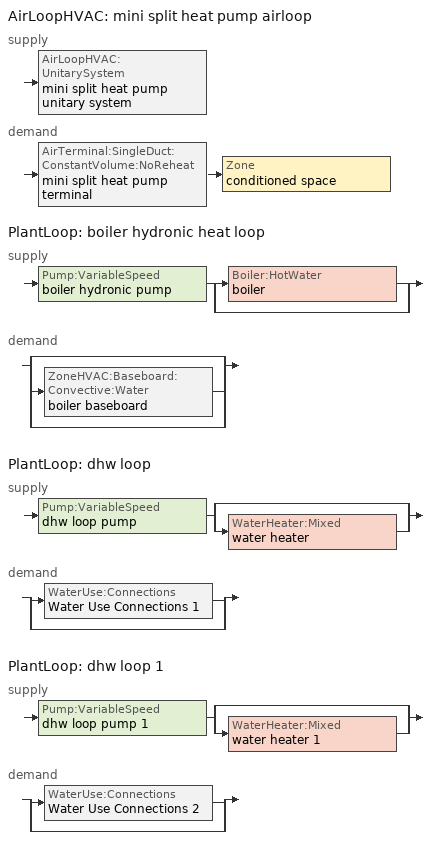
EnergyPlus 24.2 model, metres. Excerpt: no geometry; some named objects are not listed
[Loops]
AirLoopHVAC 'mini split heat pump airloop'
 supply: AirLoopHVAC:UnitarySystem 'mini split heat pump unitary system'
 demand: AirTerminal:SingleDuct:ConstantVolume:NoReheat 'mini split heat pump terminal' > Zone 'conditioned space'
PlantLoop 'boiler hydronic heat loop'
 supply: Pump:VariableSpeed 'boiler hydronic pump' > split
  | Boiler:HotWater 'boiler'
  | bypass
 demand: split
  | bypass
  | ZoneHVAC:Baseboard:Convective:Water 'boiler baseboard'
  | bypass
PlantLoop 'dhw loop'
 supply: Pump:VariableSpeed 'dhw loop pump' > split
  | bypass
  | WaterHeater:Mixed 'water heater'
 demand: split
  | WaterUse:Connections 'Water Use Connections 1'
  | bypass
PlantLoop 'dhw loop 1'
 supply: Pump:VariableSpeed 'dhw loop pump 1' > split
  | bypass
  | WaterHeater:Mixed 'water heater 1'
 demand: split
  | WaterUse:Connections 'Water Use Connections 2'
  | bypass
[ZoneControl:Thermostat]
conditioned space Thermostat: Zone or ZoneList=conditioned space; Control Type Schedule=conditioned space Thermostat Schedule; Control 1=conditioned space temperature setpoint; Temperature Difference Between Cutout And Setpoint {deltaC}=0
[ThermostatSetpoint:DualSetpoint]
conditioned space temperature setpoint: Heating Setpoint Temperature Schedule=heating setpoint; Cooling Setpoint Temperature Schedule=cooling setpoint
[AirLoopHVAC:UnitarySystem] Control Type=Load; Controlling Zone or Thermostat Location=conditioned space; Dehumidification Control Type=None; Availability Schedule=Always On Discrete; Fan Placement=BlowThrough; DX Heating Coil Sizing Ratio=1; Use DOAS DX Cooling Coil=No; Minimum Supply Air Temperature {C}=2; Latent Load Control=SensibleOnlyLoadControl; Heating Supply Air Flow Rate Method=SupplyAirFlowRate; No Load Supply Air Flow Rate Method=SupplyAirFlowRate; No Load Supply Air Flow Rate {m3/s}=0; No Load Supply Air Flow Rate Control Set To Low Speed=Yes; Maximum Supply Air Temperature {C}=48.8889; Maximum Outdoor Dry-Bulb Temperature for Supplemental Heater Operation {C}=21; Ancillary On-Cycle Electric Power {W}=0; Ancillary Off-Cycle Electric Power {W}=0
Name | Supply Fan | Supply Air Fan Operating Mode Schedule | Heating Coil | Cooling Supply Air Flow Rate Method | Heating Supply Air Flow Rate {m3/s} | Cooling Coil | Cooling Supply Air Flow Rate {m3/s} | Design Specification Multispeed Object
unit heater unitary system | unit heater supply fan | unit heater auto fan schedule | unit heater htg coil | None | 0.00141584
unit heater unitary system 1 | unit heater supply fan 1 | unit heater auto fan schedule 1 | unit heater htg coil 1 | None | 0.00141584
mini split heat pump unitary system | mini split heat pump supply fan | mini split heat pump auto fan schedule | mini split heat pump htg coil | SupplyAirFlowRate | 0.660254 | mini split heat pump clg coil | 0.660254 | Unitary System Performance Multispeed 1
[Fan:SystemModel] Availability Schedule=Always On Discrete; Speed Control Method=Discrete; Electric Power Minimum Flow Rate Fraction=0.2; Design Pressure Rise {Pa}=500; Motor Efficiency=1; Motor In Air Stream Fraction=1; Design Electric Power Consumption {W}=Autosize; Design Power Sizing Method=PowerPerFlow; Electric Power Per Unit Flow Rate Per Unit Pressure {W/((m3/s)-Pa)}=1.66667; Fan Total Efficiency=0.7; Motor Loss Radiative Fraction=0
Name | Design Maximum Air Flow Rate {m3/s} | Electric Power Per Unit Flow Rate {W/(m3/s)} | Number of Speeds | Speed Flow Fraction 1 | Speed Electric Power Fraction 1 | Speed Flow Fraction 2 | Speed Electric Power Fraction 2 | Speed Flow Fraction 3 | Speed Electric Power Fraction 3 | Speed Flow Fraction 4 | Speed Electric Power Fraction 4
unit heater supply fan; unit heater supply fan 1 | 0.00141584 | 1e-06 | 1 | 1 | 1
mini split heat pump supply fan | 0.813121 | 148.322 | 4 | 0.20706 | 0.00888 | 0.252 | 0.016 | 0.812 | 0.53539 | 1 | 1
[Coil:Heating:Fuel] Availability Schedule=Always On Discrete; Fuel Type=Propane; Burner Efficiency=0.84; Nominal Capacity {W}=0.293071; On Cycle Parasitic Electric Load {W}=0; Off Cycle Parasitic Fuel Load {W}=0
unit heater htg coil; unit heater htg coil 1
[ZoneHVAC:Baseboard:Convective:Water]
boiler baseboard: Availability Schedule=Always On Discrete; Heating Design Capacity Method=HeatingDesignCapacity; Heating Design Capacity {W}=46848.3; Heating Design Capacity Per Floor Area {W/m2}=0; Fraction of Autosized Heating Design Capacity=0.8; U-Factor Times Area Value {W/K}=3373.08; Maximum Water Flow Rate {m3/s}=0.00201813; Convergence Tolerance=0.001
[AirTerminal:SingleDuct:ConstantVolume:NoReheat]
mini split heat pump terminal: Availability Schedule=Always On Discrete; Maximum Air Flow Rate {m3/s}=0.660254
[Zone equipment]
conditioned space: unit heater unitary system, unit heater unitary system 1, boiler baseboard, mini split heat pump terminal
[AirLoopHVAC]
mini split heat pump airloop: Design Supply Air Flow Rate {m3/s}=0.660254; Design Return Air Flow Fraction of Supply Air Flow=1
[Sizing:System]
mini split heat pump airloop: Type of Load to Size On=Sensible; Design Outdoor Air Flow Rate {m3/s}=Autosize; Central Heating Maximum System Air Flow Ratio=0.3; Preheat Design Temperature {C}=7; Preheat Design Humidity Ratio {kgWater/kgDryAir}=0.008; Precool Design Temperature {C}=12.8; Precool Design Humidity Ratio {kgWater/kgDryAir}=0.008; Central Cooling Design Supply Air Temperature {C}=12.8; Central Heating Design Supply Air Temperature {C}=16.7; Type of Zone Sum to Use=NonCoincident; 100% Outdoor Air in Cooling=Yes; 100% Outdoor Air in Heating=Yes; Central Cooling Design Supply Air Humidity Ratio {kgWater/kgDryAir}=0.0085; Central Heating Design Supply Air Humidity Ratio {kgWater/kgDryAir}=0.008; Cooling Supply Air Flow Rate Method=DesignDay; Cooling Supply Air Flow Rate {m3/s}=0; Cooling Supply Air Flow Rate Per Floor Area {m3/s-m2}=0.00996765; Cooling Fraction of Autosized Cooling Supply Air Flow Rate=1; Cooling Supply Air Flow Rate Per Unit Cooling Capacity {m3/s-W}=3.94755e-05; Heating Supply Air Flow Rate Method=DesignDay; Heating Supply Air Flow Rate {m3/s}=0; Heating Supply Air Flow Rate Per Floor Area {m3/s-m2}=0.00996765; Heating Fraction of Autosized Heating Supply Air Flow Rate=1; Heating Fraction of Autosized Cooling Supply Air Flow Rate=1; Heating Supply Air Flow Rate Per Unit Heating Capacity {m3/s-W}=3.15882e-05; System Outdoor Air Method=ZoneSum; Zone Maximum Outdoor Air Fraction=1; Cooling Design Capacity Method=CoolingDesignCapacity; Cooling Design Capacity {W}=Autosize; Cooling Design Capacity Per Floor Area {W/m2}=234.7; Fraction of Autosized Cooling Design Capacity=1; Heating Design Capacity Method=HeatingDesignCapacity; Heating Design Capacity {W}=Autosize; Heating Design Capacity Per Floor Area {W/m2}=157; Fraction of Autosized Heating Design Capacity=1; Central Cooling Capacity Control Method=OnOff; Occupant Diversity=Autosize
[AvailabilityManager:Scheduled]
mini split heat pump airloop Availability Manager: Schedule=Always On Discrete
[Coil:Heating:DX:MultiSpeed]
mini split heat pump htg coil: Availability Schedule=Always On Discrete; Minimum Outdoor Dry-Bulb Temperature for Compressor Operation {C}=-3.88889; Crankcase Heater Capacity {W}=50; Maximum Outdoor Dry-Bulb Temperature for Crankcase Heater Operation {C}=10; Defrost Energy Input Ratio Function of Temperature Curve=Defrosteir; Maximum Outdoor Dry-Bulb Temperature for Defrost Operation {C}=4.44444; Defrost Strategy=ReverseCycle; Defrost Control=Timed; Defrost Time Period Fraction=0.058333; Resistive Defrost Heater Capacity {W}=AutoSize; Apply Part Load Fraction to Speeds Greater than 1=No; Fuel Type=Electricity; Region number for Calculating HSPF=4; Number of Speeds=2; Speed Gross Rated Heating Capacity 1 {W}=3815.32; Speed Gross Rated Heating COP 1 {W/W}=4.66171; Speed Rated Air Flow Rate 1 {m3/s}=0.204904; Speed Rated Supply Air Fan Power Per Volume Flow Rate 2017 1 {W/(m3/s)}=773.3; Speed Rated Supply Air Fan Power Per Volume Flow Rate 2023 1 {W/(m3/s)}=934.4; Speed Heating Capacity Function of Temperature Curve Name 1=Heat-CAP-fT1; Speed Heating Capacity Function of Flow Fraction Curve Name 1=Heat-CAP-fFF1; Speed Energy Input Ratio Function of Temperature Curve Name 1=Heat-EIR-fT1; Speed Energy Input Ratio Function of Flow Fraction Curve Name 1=Heat-EIR-fFF1; Speed Part Load Fraction Correlation Curve Name 1=Heat-PLF-fPLR1; Speed Rated Waste Heat Fraction of Power Input 1=0.2; Speed Waste Heat Function of Temperature Curve Name 1=ConstantBiquadratic 1; Speed Gross Rated Heating Capacity 2 {W}=15027.2; Speed Gross Rated Heating COP 2 {W/W}=3.31729; Speed Rated Air Flow Rate 2 {m3/s}=0.813109; Speed Rated Supply Air Fan Power Per Volume Flow Rate 2017 2 {W/(m3/s)}=773.3; Speed Rated Supply Air Fan Power Per Volume Flow Rate 2023 2 {W/(m3/s)}=934.4; Speed Heating Capacity Function of Temperature Curve Name 2=Heat-CAP-fT2; Speed Heating Capacity Function of Flow Fraction Curve Name 2=Heat-CAP-fFF2; Speed Energy Input Ratio Function of Temperature Curve Name 2=Heat-EIR-fT2; Speed Energy Input Ratio Function of Flow Fraction Curve Name 2=Heat-EIR-fFF2; Speed Part Load Fraction Correlation Curve Name 2=Heat-PLF-fPLR2; Speed Rated Waste Heat Fraction of Power Input 2=0.2; Speed Waste Heat Function of Temperature Curve Name 2=ConstantBiquadratic 1
[Coil:Cooling:DX:MultiSpeed]
mini split heat pump clg coil: Availability Schedule=Always On Discrete; Condenser Type=AirCooled; Minimum Outdoor Dry-Bulb Temperature for Compressor Operation {C}=-25; Apply Part Load Fraction to Speeds Greater than 1=No; Apply Latent Degradation to Speeds Greater than 1=No; Crankcase Heater Capacity {W}=50; Maximum Outdoor Dry-Bulb Temperature for Crankcase Heater Operation {C}=10; Basin Heater Capacity {W/K}=0; Basin Heater Setpoint Temperature {C}=2; Fuel Type=Electricity; Number of Speeds=2; Speed Gross Rated Total Cooling Capacity 1 {W}=3137.58; Speed Gross Rated Sensible Heat Ratio 1=0.806404; Speed Gross Rated Cooling COP 1 {W/W}=4.53295; Speed Rated Air Flow Rate 1 {m3/s}=0.168363; Speed Rated Evaporator Fan Power Per Volume Flow Rate 2017 1 {W/(m3/s)}=773.3; Speed Rated Evaporator Fan Power Per Volume Flow Rate 2023 1 {W/(m3/s)}=934.4; Speed Total Cooling Capacity Function of Temperature Curve Name 1=Cool-CAP-fT1; Speed Total Cooling Capacity Function of Flow Fraction Curve Name 1=Cool-CAP-fFF1; Speed Energy Input Ratio Function of Temperature Curve Name 1=Cool-EIR-fT1; Speed Energy Input Ratio Function of Flow Fraction Curve Name 1=Cool-EIR-fFF1; Speed Part Load Fraction Correlation Curve Name 1=Cool-PLF-fPLR1; Speed Nominal Time for Condensate Removal to Begin 1 {s}=1000; Speed Ratio of Initial Moisture Evaporation Rate and Steady State Latent Capacity 1=1.5; Speed Maximum Cycling Rate 1 {cycles/hr}=3; Speed Latent Capacity Time Constant 1 {s}=45; Speed Rated Waste Heat Fraction of Power Input 1=0.2; Speed Waste Heat Function of Temperature Curve Name 1=ConstantBiquadratic; Speed Evaporative Condenser Effectiveness 1=0.9; Speed Evaporative Condenser Air Flow Rate 1 {m3/s}=AutoSize; Speed Rated Evaporative Condenser Pump Power Consumption 1 {W}=AutoSize; Speed Gross Rated Total Cooling Capacity 2 {W}=12364.6; Speed Gross Rated Sensible Heat Ratio 2=0.759942; Speed Gross Rated Cooling COP 2 {W/W}=3.26937; Speed Rated Air Flow Rate 2 {m3/s}=0.660243; Speed Rated Evaporator Fan Power Per Volume Flow Rate 2017 2 {W/(m3/s)}=773.3; Speed Rated Evaporator Fan Power Per Volume Flow Rate 2023 2 {W/(m3/s)}=934.4; Speed Total Cooling Capacity Function of Temperature Curve Name 2=Cool-CAP-fT2; Speed Total Cooling Capacity Function of Flow Fraction Curve Name 2=Cool-CAP-fFF2; Speed Energy Input Ratio Function of Temperature Curve Name 2=Cool-EIR-fT2; Speed Energy Input Ratio Function of Flow Fraction Curve Name 2=Cool-EIR-fFF2; Speed Part Load Fraction Correlation Curve Name 2=Cool-PLF-fPLR2; Speed Nominal Time for Condensate Removal to Begin 2 {s}=1000; Speed Ratio of Initial Moisture Evaporation Rate and Steady State Latent Capacity 2=1.5; Speed Maximum Cycling Rate 2 {cycles/hr}=3; Speed Latent Capacity Time Constant 2 {s}=45; Speed Rated Waste Heat Fraction of Power Input 2=0.2; Speed Waste Heat Function of Temperature Curve Name 2=ConstantBiquadratic; Speed Evaporative Condenser Effectiveness 2=0.9; Speed Evaporative Condenser Air Flow Rate 2 {m3/s}=AutoSize; Speed Rated Evaporative Condenser Pump Power Consumption 2 {W}=AutoSize
[UnitarySystemPerformance:Multispeed]
Unitary System Performance Multispeed 1: Number of Speeds for Heating=2; Number of Speeds for Cooling=2; Single Mode Operation=No; No Load Supply Air Flow Rate Ratio=1; Heating Speed Supply Air Flow Ratio 1=0.310345; Cooling Speed Supply Air Flow Ratio 1=0.255; Heating Speed Supply Air Flow Ratio 2=1.23153; Cooling Speed Supply Air Flow Ratio 2=1
[PlantLoop] Fluid Type=Water; Maximum Loop Temperature {C}=100; Minimum Loop Temperature {C}=0; Minimum Loop Flow Rate {m3/s}=0; Load Distribution Scheme=Optimal; Plant Loop Demand Calculation Scheme=SingleSetpoint; Common Pipe Simulation=None
Name | Plant Equipment Operation Scheme | Maximum Loop Flow Rate {m3/s} | Plant Loop Volume {m3}
boiler hydronic heat loop | boiler hydronic heat loop Operation Schemes | Autosize | Autocalculate
dhw loop | dhw loop Operation Schemes | 0.01 | 0.003
dhw loop 1 | dhw loop 1 Operation Schemes | 0.01 | 0.003
[Sizing:Plant] Loop Type=Heating; Sizing Option=NonCoincident; Zone Timesteps in Averaging Window=1; Coincident Sizing Factor Mode=None
Name | Design Loop Exit Temperature {C} | Loop Design Temperature Difference {deltaC}
boiler hydronic heat loop | 82.2222 | 11.1111
dhw loop | 55 | 5.55556
dhw loop 1 | 56 | 5.55556
[Pump:VariableSpeed] Motor Efficiency=0.85; Fraction of Motor Inefficiencies to Fluid Stream=0; Coefficient 1 of the Part Load Performance Curve=0; Coefficient 2 of the Part Load Performance Curve=1; Coefficient 3 of the Part Load Performance Curve=0; Coefficient 4 of the Part Load Performance Curve=0; Design Minimum Flow Rate {m3/s}=0; Pump Control Type=Intermittent; Skin Loss Radiative Fraction=0.5; Design Power Sizing Method=PowerPerFlowPerPressure; Design Electric Power per Unit Flow Rate {W/(m3/s)}=348701.1; Design Shaft Power per Unit Flow Rate per Unit Head {W/((m3/s)-Pa)}=1.28205; Design Minimum Flow Rate Fraction=0
Name | Design Maximum Flow Rate {m3/s} | Design Pump Head {Pa} | Design Power Consumption {W}
boiler hydronic pump | 3.75e-05 | 20000 | 1
dhw loop pump; dhw loop pump 1 | 0.01 | 1 | 0
[Boiler:HotWater]
boiler: Fuel Type=FuelOilNo2; Nominal Capacity {W}=46848.3; Nominal Thermal Efficiency=0.83; Efficiency Curve Temperature Evaluation Variable=LeavingBoiler; Normalized Boiler Efficiency Curve=NonCondensingBoilerEff; Design Water Flow Rate {m3/s}=Autosize; Minimum Part Load Ratio=0; Maximum Part Load Ratio=1; Optimum Part Load Ratio=1; Water Outlet Upper Temperature Limit {C}=99.9; Boiler Flow Mode=LeavingSetpointModulated; On Cycle Parasitic Electric Load {W}=0; Sizing Factor=1; Off Cycle Parasitic Fuel Load {W}=0
[SetpointManager:Scheduled] Control Variable=Temperature
Name | Schedule
boiler hydronic heat loop setpoint manager | boiler hydronic heat supply setpoint
Setpoint Manager Scheduled 1 | dhw temp
Setpoint Manager Scheduled 2 | dhw temp 1
[PlantEquipmentOperationSchemes] Control Scheme Object Type 1=PlantEquipmentOperation:HeatingLoad; Control Scheme Schedule Name 1=Always On Discrete
Name | Control Scheme Name 1
boiler hydronic heat loop Operation Schemes | boiler hydronic heat loop Heating Operation Scheme
dhw loop Operation Schemes | dhw loop Heating Operation Scheme
dhw loop 1 Operation Schemes | dhw loop 1 Heating Operation Scheme
[PlantEquipmentOperation:HeatingLoad] Load Range Lower Limit 1 {W}=0; Load Range Upper Limit 1 {W}=1000000000
Name | Range Equipment List Name 1
boiler hydronic heat loop Heating Operation Scheme | boiler hydronic heat loop Heating Equipment List
dhw loop Heating Operation Scheme | dhw loop Heating Equipment List
dhw loop 1 Heating Operation Scheme | dhw loop 1 Heating Equipment List
[PlantEquipmentList]
boiler hydronic heat loop Heating Equipment List: Boiler:HotWater, boiler
dhw loop Heating Equipment List: WaterHeater:Mixed, water heater
dhw loop 1 Heating Equipment List: WaterHeater:Mixed, water heater 1
[WaterHeater:Mixed] Maximum Temperature Limit {C}=99; Heater Minimum Capacity {W}=0; Heater Ignition Minimum Flow Rate {m3/s}=0; Heater Ignition Delay {s}=0; Off Cycle Parasitic Fuel Consumption Rate {W}=0; Off Cycle Parasitic Fuel Type=Electricity; Off Cycle Parasitic Heat Fraction to Tank=0; On Cycle Parasitic Fuel Consumption Rate {W}=0; On Cycle Parasitic Fuel Type=Electricity; On Cycle Parasitic Heat Fraction to Tank=0; Ambient Temperature Indicator=Zone; Ambient Temperature Zone=conditioned space; Off Cycle Loss Fraction to Zone=1; On Cycle Loss Fraction to Zone=1; Use Side Effectiveness=1; Source Side Effectiveness=1; Use Side Design Flow Rate {m3/s}=Autosize; Source Side Design Flow Rate {m3/s}=Autosize; Indirect Water Heating Recovery Time {hr}=1.5; Source Side Flow Control Mode=IndirectHeatPrimarySetpoint
Name | Tank Volume {m3} | Setpoint Temperature Schedule | Deadband Temperature Difference {deltaC} | Heater Control Type | Heater Maximum Capacity {W} | Heater Fuel Type | Heater Thermal Efficiency | Off Cycle Loss Coefficient to Ambient Temperature {W/K} | On Cycle Loss Coefficient to Ambient Temperature {W/K}
water heater | 0.00378541 | water heater setpoint | 0 | Modulate | 2.93071e+10 | FuelOilNo2 | 0.368 | 0 | 0
water heater 1 | 0.245635 | water heater setpoint 1 | 2 | Cycle | 11999.8 | Electricity | 1 | 1.8627 | 1.8627
[WaterHeater:Sizing] Design Mode=PeakDraw; Time Storage Can Meet Peak Draw {hr}=0.538503; Time for Tank Recovery {hr}=0; Nominal Tank Volume for Autosizing Plant Connections {m3}=1
water heater; water heater 1
[WaterUse:Connections] Drain Water Heat Exchanger Type=None; Drain Water Heat Exchanger Destination=Plant
Name | Water Use Equipment Name 1 | Water Use Equipment Name 2 | Water Use Equipment Name 3 | Water Use Equipment Name 4
Water Use Connections 1 | dhw fixtures | dhw distribution waste | clothes washer | dishwasher
Water Use Connections 2 | dhw fixtures 1 | dhw distribution waste 1 | clothes washer 1 | dishwasher 1
[WaterUse:Equipment]
Name | Peak Flow Rate {m3/s} | Flow Rate Fraction Schedule | Target Temperature Schedule
dhw fixtures | 3.33808e-06 | dhw fixtures schedule | mixed water temperature schedule
dhw distribution waste | 1.01196e-06 | dhw fixtures schedule | mixed water temperature schedule
clothes washer | 7.27439e-07 | clothes washer schedule
dishwasher | 2.18154e-07 | dishwasher schedule
dhw fixtures 1 | 1.11269e-06 | dhw fixtures schedule | mixed water temperature schedule
dhw distribution waste 1 | 3.37321e-07 | dhw fixtures schedule | mixed water temperature schedule
clothes washer 1 | 2.4248e-07 | clothes washer schedule
dishwasher 1 | 7.27179e-08 | dishwasher schedule
[EnergyManagementSystem:GlobalVariable]
infil_program_Qfan
infil_program_Qinf
mini_split_heat_pump_airloop_Fan_RTF
natural_vent_program_Qnv
natural_vent_program_Qwhf
[EnergyManagementSystem:InternalVariable]
Name | Internal Data Index Key | Internal Data Type
boiler_hydronic_pump_rated_mfr | boiler hydronic pump | Pump Maximum Mass Flow Rate
mini_split_heat_pump_airloop_max_sup_fan_mfr | mini split heat pump supply fan | Fan Maximum Mass Flow Rate
[EnergyManagementSystem:Sensor]
Name | Output:Variable or Output:Meter Index Key | Output:Variable or Output:Meter
airflow_gain | infil flow | Infiltration Sensible Heat Gain Energy
airflow_gain_1 | natural vent flow | Infiltration Sensible Heat Gain Energy
airflow_gain_2 | whole house fan flow | Infiltration Sensible Heat Gain Energy
airflow_loss | infil flow | Infiltration Sensible Heat Loss Energy
airflow_loss_1 | natural vent flow | Infiltration Sensible Heat Loss Energy
airflow_loss_2 | whole house fan flow | Infiltration Sensible Heat Loss Energy
boiler_baseboard_s | boiler baseboard | Baseboard Total Heating Energy
boiler_hydronic_pump_mfr_s | boiler hydronic pump | Pump Mass Flow Rate
boiler_hydronic_pump_s | boiler hydronic pump | Pump Electricity Energy
boiler_plr_s | boiler | Boiler Part Load Ratio
clg_load_cond |  | Cooling:EnergyTransfer:Zone:CONDITIONED SPACE
clg_sp_s; clg_sp_s_1 | cooling setpoint | Schedule Value
clothes_dryer_exhaust_0_sch_s | clothes dryer exhaust 0 schedule | Schedule Value
conditioned_space_clg_unmet_s | conditioned space | Zone Cooling Setpoint Not Met Time
conditioned_space_htg_unmet_s | conditioned space | Zone Heating Setpoint Not Met Time
cool_season | cooling season schedule | Schedule Value
dhw_loss | water heater | Water Heater Heat Loss Energy
dhw_loss_1 | water heater 1 | Water Heater Heat Loss Energy
dhw_rtf | water heater | Water Heater Runtime Fraction
dhw_rtf_1 | water heater 1 | Water Heater Runtime Fraction
fridge_tin_s; tin_s; tin_s_1 | conditioned space | Zone Mean Air Temperature
htg_load_cond |  | Heating:EnergyTransfer:Zone:CONDITIONED SPACE
htg_sp_s; htg_sp_s_1 | heating setpoint | Schedule Value
ig_ee_conv | clothes dryer | Electric Equipment Convective Heating Energy
ig_ee_conv_1 | clothes washer | Electric Equipment Convective Heating Energy
ig_ee_conv_2 | cooking range | Electric Equipment Convective Heating Energy
ig_ee_conv_3 | dishwasher | Electric Equipment Convective Heating Energy
ig_ee_conv_4 | fridge | Electric Equipment Convective Heating Energy
ig_ee_conv_5 | misc plug loads | Electric Equipment Convective Heating Energy
ig_ee_conv_6 | whole house fan | Electric Equipment Convective Heating Energy
ig_ee_rad | clothes dryer | Electric Equipment Radiant Heating Energy
ig_ee_rad_1 | clothes washer | Electric Equipment Radiant Heating Energy
ig_ee_rad_2 | cooking range | Electric Equipment Radiant Heating Energy
ig_ee_rad_3 | dishwasher | Electric Equipment Radiant Heating Energy
ig_ee_rad_4 | fridge | Electric Equipment Radiant Heating Energy
ig_ee_rad_5 | misc plug loads | Electric Equipment Radiant Heating Energy
ig_ee_rad_6 | whole house fan | Electric Equipment Radiant Heating Energy
ig_lgt_conv | interior lighting | Lights Convective Heating Energy
ig_lgt_rad | interior lighting | Lights Radiant Heating Energy
ig_lgt_vis | interior lighting | Lights Visible Radiation Heating Energy
ig_oe_conv | clothes dryer 1 | Other Equipment Convective Heating Energy
ig_oe_conv_1 | cooking range 1 | Other Equipment Convective Heating Energy
ig_oe_conv_2 | general water use latent | Other Equipment Convective Heating Energy
ig_oe_conv_3 | general water use sensible | Other Equipment Convective Heating Energy
ig_oe_conv_4 | water heater energy adjustment1 | Other Equipment Convective Heating Energy
ig_oe_conv_5 | water heater energy adjustment2 | Other Equipment Convective Heating Energy
ig_oe_rad | clothes dryer 1 | Other Equipment Radiant Heating Energy
ig_oe_rad_1 | cooking range 1 | Other Equipment Radiant Heating Energy
ig_oe_rad_2 | general water use latent | Other Equipment Radiant Heating Energy
ig_oe_rad_3 | general water use sensible | Other Equipment Radiant Heating Energy
ig_oe_rad_4 | water heater energy adjustment1 | Other Equipment Radiant Heating Energy
ig_oe_rad_5 | water heater energy adjustment2 | Other Equipment Radiant Heating Energy
ig_ppl_conv | occupants | People Convective Heating Energy
ig_ppl_rad | occupants | People Radiant Heating Energy
im_conv | furniture mass conditioned space 1 | Surface Inside Face Convection Heat Gain Energy
im_conv_1 | partition wall mass | Surface Inside Face Convection Heat Gain Energy
im_ig | furniture mass conditioned space 1 | Surface Inside Face Internal Gains Radiation Heat Gain Energy
im_ig_1 | partition wall mass | Surface Inside Face Internal Gains Radiation Heat Gain Energy
im_lgt | furniture mass conditioned space 1 | Surface Inside Face Lights Radiation Heat Gain Energy
im_lgt_1 | partition wall mass | Surface Inside Face Lights Radiation Heat Gain Energy
im_sol | furniture mass conditioned space 1 | Surface Inside Face Solar Radiation Heat Gain Energy
im_sol_1 | partition wall mass | Surface Inside Face Solar Radiation Heat Gain Energy
im_surf | furniture mass conditioned space 1 | Surface Inside Face Net Surface Thermal Radiation Heat Gain Energy
im_surf_1 | partition wall mass | Surface Inside Face Net Surface Thermal Radiation Heat Gain Energy
mech_vent_bath_fan_0_sch_s | mech vent bath fan 0 schedule | Schedule Value
mech_vent_bath_fan_1_sch_s | mech vent bath fan 1 schedule | Schedule Value
mech_vent_range_fan_0_sch_s | mech vent range fan 0 schedule | Schedule Value
mini_split_heat_pump_airloop_Fan_RTF_s | mini split heat pump supply fan | Fan Runtime Fraction Speed 1
mini_split_heat_pump_airloop_Fan_RTF_s_1 | mini split heat pump supply fan | Fan Runtime Fraction Speed 2
mini_split_heat_pump_airloop_Fan_RTF_s_2 | mini split heat pump supply fan | Fan Runtime Fraction Speed 3
mini_split_heat_pump_airloop_Fan_RTF_s_3 | mini split heat pump supply fan | Fan Runtime Fraction Speed 4
mini_split_heat_pump_clg_coil_s | mini split heat pump clg coil | Cooling Coil Total Cooling Energy
mini_split_heat_pump_htg_coil_s | mini split heat pump htg coil | Heating Coil Heating Energy
mini_split_heat_pump_supply_fan_s | mini split heat pump supply fan | Fan Electricity Energy
mv_conv | mech vent bath fan 0 | Electric Equipment Convective Heating Energy
mv_conv_1 | mech vent bath fan 1 | Electric Equipment Convective Heating Energy
mv_conv_2 | mech vent house fan | Electric Equipment Convective Heating Energy
mv_conv_3 | mech vent house fan cfis | Electric Equipment Convective Heating Energy
mv_conv_4 | mech vent range fan 0 | Electric Equipment Convective Heating Energy
mv_conv_5 | mech vent house fan latent load | Other Equipment Convective Heating Energy
mv_conv_6 | mech vent house fan sensible load | Other Equipment Convective Heating Energy
mv_rad | mech vent bath fan 0 | Electric Equipment Radiant Heating Energy
mv_rad_1 | mech vent bath fan 1 | Electric Equipment Radiant Heating Energy
mv_rad_2 | mech vent house fan | Electric Equipment Radiant Heating Energy
mv_rad_3 | mech vent house fan cfis | Electric Equipment Radiant Heating Energy
mv_rad_4 | mech vent range fan 0 | Electric Equipment Radiant Heating Energy
mv_rad_5 | mech vent house fan latent load | Other Equipment Radiant Heating Energy
mv_rad_6 | mech vent house fan sensible load | Other Equipment Radiant Heating Energy
natural_vent_s | natural vent schedule | Schedule Value
out_pb_s |  | Site Outdoor Air Barometric Pressure
out_wt_s |  | Site Outdoor Air Humidity Ratio
site_vw_s |  | Site Wind Speed
ss_back_out | Window1 | Surface Window Shortwave from Zone Back Out Window Heat Transfer Rate
ss_back_out_1 | Window10 | Surface Window Shortwave from Zone Back Out Window Heat Transfer Rate
ss_back_out_10 | Window20 | Surface Window Shortwave from Zone Back Out Window Heat Transfer Rate
ss_back_out_11 | Window21 | Surface Window Shortwave from Zone Back Out Window Heat Transfer Rate
ss_back_out_12 | Window25 | Surface Window Shortwave from Zone Back Out Window Heat Transfer Rate
ss_back_out_13 | Window27 | Surface Window Shortwave from Zone Back Out Window Heat Transfer Rate
ss_back_out_14 | Window3 | Surface Window Shortwave from Zone Back Out Window Heat Transfer Rate
ss_back_out_15 | Window5 | Surface Window Shortwave from Zone Back Out Window Heat Transfer Rate
ss_back_out_16 | Window6 | Surface Window Shortwave from Zone Back Out Window Heat Transfer Rate
ss_back_out_17 | Window7 | Surface Window Shortwave from Zone Back Out Window Heat Transfer Rate
ss_back_out_18 | Window8 | Surface Window Shortwave from Zone Back Out Window Heat Transfer Rate
ss_back_out_19 | Window9 | Surface Window Shortwave from Zone Back Out Window Heat Transfer Rate
ss_back_out_2 | Window11 | Surface Window Shortwave from Zone Back Out Window Heat Transfer Rate
ss_back_out_3 | Window12 | Surface Window Shortwave from Zone Back Out Window Heat Transfer Rate
ss_back_out_4 | Window14 | Surface Window Shortwave from Zone Back Out Window Heat Transfer Rate
ss_back_out_5 | Window16 | Surface Window Shortwave from Zone Back Out Window Heat Transfer Rate
ss_back_out_6 | Window17 | Surface Window Shortwave from Zone Back Out Window Heat Transfer Rate
ss_back_out_7 | Window18 | Surface Window Shortwave from Zone Back Out Window Heat Transfer Rate
ss_back_out_8 | Window19 | Surface Window Shortwave from Zone Back Out Window Heat Transfer Rate
ss_back_out_9 | Window2 | Surface Window Shortwave from Zone Back Out Window Heat Transfer Rate
ss_conv | Door1 | Surface Inside Face Convection Heat Gain Energy
ss_conv_1 | Door2 | Surface Inside Face Convection Heat Gain Energy
ss_conv_10 | Window19 | Surface Inside Face Convection Heat Gain Energy
ss_conv_11 | Window2 | Surface Inside Face Convection Heat Gain Energy
ss_conv_12 | Window20 | Surface Inside Face Convection Heat Gain Energy
ss_conv_13 | Window21 | Surface Inside Face Convection Heat Gain Energy
ss_conv_14 | Window25 | Surface Inside Face Convection Heat Gain Energy
ss_conv_15 | Window27 | Surface Inside Face Convection Heat Gain Energy
ss_conv_16 | Window3 | Surface Inside Face Convection Heat Gain Energy
ss_conv_17 | Window5 | Surface Inside Face Convection Heat Gain Energy
ss_conv_18 | Window6 | Surface Inside Face Convection Heat Gain Energy
ss_conv_19 | Window7 | Surface Inside Face Convection Heat Gain Energy
ss_conv_2 | Window1 | Surface Inside Face Convection Heat Gain Energy
ss_conv_20 | Window8 | Surface Inside Face Convection Heat Gain Energy
ss_conv_21 | Window9 | Surface Inside Face Convection Heat Gain Energy
ss_conv_3 | Window10 | Surface Inside Face Convection Heat Gain Energy
ss_conv_4 | Window11 | Surface Inside Face Convection Heat Gain Energy
ss_conv_5 | Window12 | Surface Inside Face Convection Heat Gain Energy
ss_conv_6 | Window14 | Surface Inside Face Convection Heat Gain Energy
ss_conv_7 | Window16 | Surface Inside Face Convection Heat Gain Energy
ss_conv_8 | Window17 | Surface Inside Face Convection Heat Gain Energy
ss_conv_9 | Window18 | Surface Inside Face Convection Heat Gain Energy
ss_ig | Door1 | Surface Inside Face Internal Gains Radiation Heat Gain Energy
ss_ig_1 | Door2 | Surface Inside Face Internal Gains Radiation Heat Gain Energy
ss_ig_10 | Window19 | Surface Inside Face Internal Gains Radiation Heat Gain Energy
ss_ig_11 | Window2 | Surface Inside Face Internal Gains Radiation Heat Gain Energy
ss_ig_12 | Window20 | Surface Inside Face Internal Gains Radiation Heat Gain Energy
ss_ig_13 | Window21 | Surface Inside Face Internal Gains Radiation Heat Gain Energy
ss_ig_14 | Window25 | Surface Inside Face Internal Gains Radiation Heat Gain Energy
ss_ig_15 | Window27 | Surface Inside Face Internal Gains Radiation Heat Gain Energy
ss_ig_16 | Window3 | Surface Inside Face Internal Gains Radiation Heat Gain Energy
ss_ig_17 | Window5 | Surface Inside Face Internal Gains Radiation Heat Gain Energy
ss_ig_18 | Window6 | Surface Inside Face Internal Gains Radiation Heat Gain Energy
ss_ig_19 | Window7 | Surface Inside Face Internal Gains Radiation Heat Gain Energy
ss_ig_2 | Window1 | Surface Inside Face Internal Gains Radiation Heat Gain Energy
ss_ig_20 | Window8 | Surface Inside Face Internal Gains Radiation Heat Gain Energy
ss_ig_21 | Window9 | Surface Inside Face Internal Gains Radiation Heat Gain Energy
ss_ig_3 | Window10 | Surface Inside Face Internal Gains Radiation Heat Gain Energy
ss_ig_4 | Window11 | Surface Inside Face Internal Gains Radiation Heat Gain Energy
ss_ig_5 | Window12 | Surface Inside Face Internal Gains Radiation Heat Gain Energy
ss_ig_6 | Window14 | Surface Inside Face Internal Gains Radiation Heat Gain Energy
ss_ig_7 | Window16 | Surface Inside Face Internal Gains Radiation Heat Gain Energy
ss_ig_8 | Window17 | Surface Inside Face Internal Gains Radiation Heat Gain Energy
ss_ig_9 | Window18 | Surface Inside Face Internal Gains Radiation Heat Gain Energy
ss_lgt | Door1 | Surface Inside Face Lights Radiation Heat Gain Energy
ss_lgt_1 | Door2 | Surface Inside Face Lights Radiation Heat Gain Energy
ss_sol | Door1 | Surface Inside Face Solar Radiation Heat Gain Energy
ss_sol_1 | Door2 | Surface Inside Face Solar Radiation Heat Gain Energy
ss_surf | Door1 | Surface Inside Face Net Surface Thermal Radiation Heat Gain Energy
ss_surf_1 | Door2 | Surface Inside Face Net Surface Thermal Radiation Heat Gain Energy
ss_surf_10 | Window19 | Surface Inside Face Net Surface Thermal Radiation Heat Gain Energy
ss_surf_11 | Window2 | Surface Inside Face Net Surface Thermal Radiation Heat Gain Energy
ss_surf_12 | Window20 | Surface Inside Face Net Surface Thermal Radiation Heat Gain Energy
ss_surf_13 | Window21 | Surface Inside Face Net Surface Thermal Radiation Heat Gain Energy
ss_surf_14 | Window25 | Surface Inside Face Net Surface Thermal Radiation Heat Gain Energy
ss_surf_15 | Window27 | Surface Inside Face Net Surface Thermal Radiation Heat Gain Energy
ss_surf_16 | Window3 | Surface Inside Face Net Surface Thermal Radiation Heat Gain Energy
ss_surf_17 | Window5 | Surface Inside Face Net Surface Thermal Radiation Heat Gain Energy
ss_surf_18 | Window6 | Surface Inside Face Net Surface Thermal Radiation Heat Gain Energy
ss_surf_19 | Window7 | Surface Inside Face Net Surface Thermal Radiation Heat Gain Energy
ss_surf_2 | Window1 | Surface Inside Face Net Surface Thermal Radiation Heat Gain Energy
ss_surf_20 | Window8 | Surface Inside Face Net Surface Thermal Radiation Heat Gain Energy
ss_surf_21 | Window9 | Surface Inside Face Net Surface Thermal Radiation Heat Gain Energy
ss_surf_3 | Window10 | Surface Inside Face Net Surface Thermal Radiation Heat Gain Energy
ss_surf_4 | Window11 | Surface Inside Face Net Surface Thermal Radiation Heat Gain Energy
ss_surf_5 | Window12 | Surface Inside Face Net Surface Thermal Radiation Heat Gain Energy
ss_surf_6 | Window14 | Surface Inside Face Net Surface Thermal Radiation Heat Gain Energy
ss_surf_7 | Window16 | Surface Inside Face Net Surface Thermal Radiation Heat Gain Energy
ss_surf_8 | Window17 | Surface Inside Face Net Surface Thermal Radiation Heat Gain Energy
ss_surf_9 | Window18 | Surface Inside Face Net Surface Thermal Radiation Heat Gain Energy
ss_trans_in | Window1 | Surface Window Transmitted Solar Radiation Rate
ss_trans_in_1 | Window10 | Surface Window Transmitted Solar Radiation Rate
ss_trans_in_10 | Window20 | Surface Window Transmitted Solar Radiation Rate
ss_trans_in_11 | Window21 | Surface Window Transmitted Solar Radiation Rate
ss_trans_in_12 | Window25 | Surface Window Transmitted Solar Radiation Rate
ss_trans_in_13 | Window27 | Surface Window Transmitted Solar Radiation Rate
ss_trans_in_14 | Window3 | Surface Window Transmitted Solar Radiation Rate
ss_trans_in_15 | Window5 | Surface Window Transmitted Solar Radiation Rate
ss_trans_in_16 | Window6 | Surface Window Transmitted Solar Radiation Rate
ss_trans_in_17 | Window7 | Surface Window Transmitted Solar Radiation Rate
ss_trans_in_18 | Window8 | Surface Window Transmitted Solar Radiation Rate
ss_trans_in_19 | Window9 | Surface Window Transmitted Solar Radiation Rate
ss_trans_in_2 | Window11 | Surface Window Transmitted Solar Radiation Rate
ss_trans_in_3 | Window12 | Surface Window Transmitted Solar Radiation Rate
ss_trans_in_4 | Window14 | Surface Window Transmitted Solar Radiation Rate
ss_trans_in_5 | Window16 | Surface Window Transmitted Solar Radiation Rate
ss_trans_in_6 | Window17 | Surface Window Transmitted Solar Radiation Rate
ss_trans_in_7 | Window18 | Surface Window Transmitted Solar Radiation Rate
ss_trans_in_8 | Window19 | Surface Window Transmitted Solar Radiation Rate
ss_trans_in_9 | Window2 | Surface Window Transmitted Solar Radiation Rate
ss_trans_out | Window1 | Surface Inside Face Initial Transmitted Diffuse Transmitted Out Window Solar Radiation Rate
ss_trans_out_1 | Window10 | Surface Inside Face Initial Transmitted Diffuse Transmitted Out Window Solar Radiation Rate
ss_trans_out_10 | Window20 | Surface Inside Face Initial Transmitted Diffuse Transmitted Out Window Solar Radiation Rate
ss_trans_out_11 | Window21 | Surface Inside Face Initial Transmitted Diffuse Transmitted Out Window Solar Radiation Rate
ss_trans_out_12 | Window25 | Surface Inside Face Initial Transmitted Diffuse Transmitted Out Window Solar Radiation Rate
ss_trans_out_13 | Window27 | Surface Inside Face Initial Transmitted Diffuse Transmitted Out Window Solar Radiation Rate
ss_trans_out_14 | Window3 | Surface Inside Face Initial Transmitted Diffuse Transmitted Out Window Solar Radiation Rate
ss_trans_out_15 | Window5 | Surface Inside Face Initial Transmitted Diffuse Transmitted Out Window Solar Radiation Rate
ss_trans_out_16 | Window6 | Surface Inside Face Initial Transmitted Diffuse Transmitted Out Window Solar Radiation Rate
ss_trans_out_17 | Window7 | Surface Inside Face Initial Transmitted Diffuse Transmitted Out Window Solar Radiation Rate
ss_trans_out_18 | Window8 | Surface Inside Face Initial Transmitted Diffuse Transmitted Out Window Solar Radiation Rate
ss_trans_out_19 | Window9 | Surface Inside Face Initial Transmitted Diffuse Transmitted Out Window Solar Radiation Rate
ss_trans_out_2 | Window11 | Surface Inside Face Initial Transmitted Diffuse Transmitted Out Window Solar Radiation Rate
ss_trans_out_3 | Window12 | Surface Inside Face Initial Transmitted Diffuse Transmitted Out Window Solar Radiation Rate
ss_trans_out_4 | Window14 | Surface Inside Face Initial Transmitted Diffuse Transmitted Out Window Solar Radiation Rate
ss_trans_out_5 | Window16 | Surface Inside Face Initial Transmitted Diffuse Transmitted Out Window Solar Radiation Rate
ss_trans_out_6 | Window17 | Surface Inside Face Initial Transmitted Diffuse Transmitted Out Window Solar Radiation Rate
ss_trans_out_7 | Window18 | Surface Inside Face Initial Transmitted Diffuse Transmitted Out Window Solar Radiation Rate
ss_trans_out_8 | Window19 | Surface Inside Face Initial Transmitted Diffuse Transmitted Out Window Solar Radiation Rate
ss_trans_out_9 | Window2 | Surface Inside Face Initial Transmitted Diffuse Transmitted Out Window Solar Radiation Rate
s_conv | Floor1 | Surface Inside Face Convection Heat Gain Energy
s_conv_1 | Floor2 | Surface Inside Face Convection Heat Gain Energy
s_conv_10 | RimJoist2:0 | Surface Inside Face Convection Heat Gain Energy
s_conv_11 | RimJoist2:180 | Surface Inside Face Convection Heat Gain Energy
s_conv_12 | RimJoist2:270 | Surface Inside Face Convection Heat Gain Energy
s_conv_13 | RimJoist2:90 | Surface Inside Face Convection Heat Gain Energy
s_conv_14 | RimJoist3:0 | Surface Inside Face Convection Heat Gain Energy
s_conv_15 | RimJoist3:180 | Surface Inside Face Convection Heat Gain Energy
s_conv_16 | RimJoist3:270 | Surface Inside Face Convection Heat Gain Energy
s_conv_17 | RimJoist3:90 | Surface Inside Face Convection Heat Gain Energy
s_conv_18 | Roof1:0 | Surface Inside Face Convection Heat Gain Energy
s_conv_19 | Roof1:180 | Surface Inside Face Convection Heat Gain Energy
s_conv_2 | Floor3 | Surface Inside Face Convection Heat Gain Energy
s_conv_20 | Roof1:270 | Surface Inside Face Convection Heat Gain Energy
s_conv_21 | Roof1:90 | Surface Inside Face Convection Heat Gain Energy
s_conv_22 | Slab1 | Surface Inside Face Convection Heat Gain Energy
s_conv_23 | Wall1:0 | Surface Inside Face Convection Heat Gain Energy
s_conv_24 | Wall1:180 | Surface Inside Face Convection Heat Gain Energy
s_conv_25 | Wall1:270 | Surface Inside Face Convection Heat Gain Energy
s_conv_26 | Wall1:90 | Surface Inside Face Convection Heat Gain Energy
s_conv_27 | Wall2:0 | Surface Inside Face Convection Heat Gain Energy
s_conv_28 | Wall2:180 | Surface Inside Face Convection Heat Gain Energy
s_conv_29 | Wall2:270 | Surface Inside Face Convection Heat Gain Energy
s_conv_3 | FoundationWall1 | Surface Inside Face Convection Heat Gain Energy
s_conv_30 | Wall2:90 | Surface Inside Face Convection Heat Gain Energy
s_conv_31 | Wall3:0 | Surface Inside Face Convection Heat Gain Energy
s_conv_32 | Wall3:180 | Surface Inside Face Convection Heat Gain Energy
s_conv_33 | Wall3:270 | Surface Inside Face Convection Heat Gain Energy
s_conv_34 | Wall3:90 | Surface Inside Face Convection Heat Gain Energy
s_conv_35 | Wall4:0 | Surface Inside Face Convection Heat Gain Energy
s_conv_36 | Wall4:180 | Surface Inside Face Convection Heat Gain Energy
s_conv_37 | Wall4:270 | Surface Inside Face Convection Heat Gain Energy
s_conv_38 | Wall4:90 | Surface Inside Face Convection Heat Gain Energy
s_conv_39 | Wall5:0 | Surface Inside Face Convection Heat Gain Energy
s_conv_4 | inferred conditioned ceiling | Surface Inside Face Convection Heat Gain Energy
s_conv_40 | Wall5:180 | Surface Inside Face Convection Heat Gain Energy
s_conv_41 | Wall5:270 | Surface Inside Face Convection Heat Gain Energy
s_conv_42 | Wall5:90 | Surface Inside Face Convection Heat Gain Energy
s_conv_43 | Wall6:0 | Surface Inside Face Convection Heat Gain Energy
s_conv_44 | Wall6:180 | Surface Inside Face Convection Heat Gain Energy
s_conv_45 | Wall6:270 | Surface Inside Face Convection Heat Gain Energy
s_conv_46 | Wall6:90 | Surface Inside Face Convection Heat Gain Energy
s_conv_5 | inferred conditioned floor | Surface Inside Face Convection Heat Gain Energy
s_conv_6 | RimJoist1:0 | Surface Inside Face Convection Heat Gain Energy
s_conv_7 | RimJoist1:180 | Surface Inside Face Convection Heat Gain Energy
s_conv_8 | RimJoist1:270 | Surface Inside Face Convection Heat Gain Energy
s_conv_9 | RimJoist1:90 | Surface Inside Face Convection Heat Gain Energy
s_ig | Floor1 | Surface Inside Face Internal Gains Radiation Heat Gain Energy
s_ig_1 | Floor2 | Surface Inside Face Internal Gains Radiation Heat Gain Energy
s_ig_10 | RimJoist2:0 | Surface Inside Face Internal Gains Radiation Heat Gain Energy
s_ig_11 | RimJoist2:180 | Surface Inside Face Internal Gains Radiation Heat Gain Energy
s_ig_12 | RimJoist2:270 | Surface Inside Face Internal Gains Radiation Heat Gain Energy
s_ig_13 | RimJoist2:90 | Surface Inside Face Internal Gains Radiation Heat Gain Energy
s_ig_14 | RimJoist3:0 | Surface Inside Face Internal Gains Radiation Heat Gain Energy
s_ig_15 | RimJoist3:180 | Surface Inside Face Internal Gains Radiation Heat Gain Energy
s_ig_16 | RimJoist3:270 | Surface Inside Face Internal Gains Radiation Heat Gain Energy
s_ig_17 | RimJoist3:90 | Surface Inside Face Internal Gains Radiation Heat Gain Energy
s_ig_18 | Roof1:0 | Surface Inside Face Internal Gains Radiation Heat Gain Energy
s_ig_19 | Roof1:180 | Surface Inside Face Internal Gains Radiation Heat Gain Energy
s_ig_2 | Floor3 | Surface Inside Face Internal Gains Radiation Heat Gain Energy
s_ig_20 | Roof1:270 | Surface Inside Face Internal Gains Radiation Heat Gain Energy
s_ig_21 | Roof1:90 | Surface Inside Face Internal Gains Radiation Heat Gain Energy
s_ig_22 | Slab1 | Surface Inside Face Internal Gains Radiation Heat Gain Energy
s_ig_23 | Wall1:0 | Surface Inside Face Internal Gains Radiation Heat Gain Energy
s_ig_24 | Wall1:180 | Surface Inside Face Internal Gains Radiation Heat Gain Energy
s_ig_25 | Wall1:270 | Surface Inside Face Internal Gains Radiation Heat Gain Energy
s_ig_26 | Wall1:90 | Surface Inside Face Internal Gains Radiation Heat Gain Energy
s_ig_27 | Wall2:0 | Surface Inside Face Internal Gains Radiation Heat Gain Energy
s_ig_28 | Wall2:180 | Surface Inside Face Internal Gains Radiation Heat Gain Energy
s_ig_29 | Wall2:270 | Surface Inside Face Internal Gains Radiation Heat Gain Energy
s_ig_3 | FoundationWall1 | Surface Inside Face Internal Gains Radiation Heat Gain Energy
s_ig_30 | Wall2:90 | Surface Inside Face Internal Gains Radiation Heat Gain Energy
s_ig_31 | Wall3:0 | Surface Inside Face Internal Gains Radiation Heat Gain Energy
s_ig_32 | Wall3:180 | Surface Inside Face Internal Gains Radiation Heat Gain Energy
s_ig_33 | Wall3:270 | Surface Inside Face Internal Gains Radiation Heat Gain Energy
s_ig_34 | Wall3:90 | Surface Inside Face Internal Gains Radiation Heat Gain Energy
s_ig_35 | Wall4:0 | Surface Inside Face Internal Gains Radiation Heat Gain Energy
s_ig_36 | Wall4:180 | Surface Inside Face Internal Gains Radiation Heat Gain Energy
s_ig_37 | Wall4:270 | Surface Inside Face Internal Gains Radiation Heat Gain Energy
s_ig_38 | Wall4:90 | Surface Inside Face Internal Gains Radiation Heat Gain Energy
s_ig_39 | Wall5:0 | Surface Inside Face Internal Gains Radiation Heat Gain Energy
s_ig_4 | inferred conditioned ceiling | Surface Inside Face Internal Gains Radiation Heat Gain Energy
s_ig_40 | Wall5:180 | Surface Inside Face Internal Gains Radiation Heat Gain Energy
s_ig_41 | Wall5:270 | Surface Inside Face Internal Gains Radiation Heat Gain Energy
s_ig_42 | Wall5:90 | Surface Inside Face Internal Gains Radiation Heat Gain Energy
s_ig_43 | Wall6:0 | Surface Inside Face Internal Gains Radiation Heat Gain Energy
s_ig_44 | Wall6:180 | Surface Inside Face Internal Gains Radiation Heat Gain Energy
s_ig_45 | Wall6:270 | Surface Inside Face Internal Gains Radiation Heat Gain Energy
s_ig_46 | Wall6:90 | Surface Inside Face Internal Gains Radiation Heat Gain Energy
s_ig_5 | inferred conditioned floor | Surface Inside Face Internal Gains Radiation Heat Gain Energy
s_ig_6 | RimJoist1:0 | Surface Inside Face Internal Gains Radiation Heat Gain Energy
s_ig_7 | RimJoist1:180 | Surface Inside Face Internal Gains Radiation Heat Gain Energy
s_ig_8 | RimJoist1:270 | Surface Inside Face Internal Gains Radiation Heat Gain Energy
s_ig_9 | RimJoist1:90 | Surface Inside Face Internal Gains Radiation Heat Gain Energy
s_lgt | Floor1 | Surface Inside Face Lights Radiation Heat Gain Energy
s_lgt_1 | Floor2 | Surface Inside Face Lights Radiation Heat Gain Energy
s_lgt_10 | RimJoist2:0 | Surface Inside Face Lights Radiation Heat Gain Energy
s_lgt_11 | RimJoist2:180 | Surface Inside Face Lights Radiation Heat Gain Energy
s_lgt_12 | RimJoist2:270 | Surface Inside Face Lights Radiation Heat Gain Energy
s_lgt_13 | RimJoist2:90 | Surface Inside Face Lights Radiation Heat Gain Energy
s_lgt_14 | RimJoist3:0 | Surface Inside Face Lights Radiation Heat Gain Energy
s_lgt_15 | RimJoist3:180 | Surface Inside Face Lights Radiation Heat Gain Energy
s_lgt_16 | RimJoist3:270 | Surface Inside Face Lights Radiation Heat Gain Energy
s_lgt_17 | RimJoist3:90 | Surface Inside Face Lights Radiation Heat Gain Energy
s_lgt_18 | Roof1:0 | Surface Inside Face Lights Radiation Heat Gain Energy
s_lgt_19 | Roof1:180 | Surface Inside Face Lights Radiation Heat Gain Energy
s_lgt_2 | Floor3 | Surface Inside Face Lights Radiation Heat Gain Energy
s_lgt_20 | Roof1:270 | Surface Inside Face Lights Radiation Heat Gain Energy
s_lgt_21 | Roof1:90 | Surface Inside Face Lights Radiation Heat Gain Energy
s_lgt_22 | Slab1 | Surface Inside Face Lights Radiation Heat Gain Energy
s_lgt_23 | Wall1:0 | Surface Inside Face Lights Radiation Heat Gain Energy
s_lgt_24 | Wall1:180 | Surface Inside Face Lights Radiation Heat Gain Energy
s_lgt_25 | Wall1:270 | Surface Inside Face Lights Radiation Heat Gain Energy
s_lgt_26 | Wall1:90 | Surface Inside Face Lights Radiation Heat Gain Energy
s_lgt_27 | Wall2:0 | Surface Inside Face Lights Radiation Heat Gain Energy
s_lgt_28 | Wall2:180 | Surface Inside Face Lights Radiation Heat Gain Energy
s_lgt_29 | Wall2:270 | Surface Inside Face Lights Radiation Heat Gain Energy
tout_s | conditioned space | Zone Outdoor Air Drybulb Temperature
unit_heater_htg_coil_1_s | unit heater htg coil 1 | Heating Coil Heating Energy
unit_heater_htg_coil_s | unit heater htg coil | Heating Coil Heating Energy
unit_heater_supply_fan_1_s | unit heater supply fan 1 | Fan Electricity Energy
unit_heater_supply_fan_s | unit heater supply fan | Fan Electricity Energy
water_heater_1_energy | water heater 1 | Water Heater Electricity Rate
water_heater_1_off_cycle_parasitic | water heater 1 | Water Heater Off Cycle Parasitic Electricity Rate
water_heater_1_on_cycle_parasitic | water heater 1 | Water Heater On Cycle Parasitic Electricity Rate
water_heater_energy | water heater | Water Heater FuelOilNo2 Rate
water_heater_off_cycle_parasitic | water heater | Water Heater Off Cycle Parasitic Electricity Rate
water_heater_on_cycle_parasitic | water heater | Water Heater On Cycle Parasitic Electricity Rate
win_s | conditioned space | Zone Air Humidity Ratio
[EnergyManagementSystem:Actuator]
Name | Actuated Component Unique | Actuated Component Type | Actuated Component Control Type
boiler_hydronic_pump_pressure_rise_act | boiler hydronic pump | Pump | Pump Pressure Rise
mini_split_heat_pump_supply_fan_pressure_rise_act | mini split heat pump supply fan | Fan | Fan Pressure Rise
mini_split_heat_pump_supply_fan_total_efficiency_act | mini split heat pump supply fan | Fan | Fan Total Efficiency
[Schedule:Constant]
Name | Hourly Value
Always On Discrete | 1
unit heater auto fan schedule; unit heater auto fan schedule 1; mini split heat pump auto fan schedule | 0
boiler hydronic heat supply setpoint | 82.2222
dhw temp; water heater setpoint | 55
dhw temp 1; water heater setpoint 1 | 56
mixed water temperature schedule | 40.5556
[Schedule:Day:Interval]
clothes washer schedule day: No, 01:00, 0.104651, 02:00, 0.0813953, 04:00, 0.0465116, 05:00, 0.0813953, 06:00, 0.127907, 07:00, 0.255814, 08:00, 0.569767, 09:00, 0.848837, 10:00, 1, 11:00, 0.976744, 12:00, 0.872093, 13:00, 0.77907, 14:00, 0.697674, 15:00, 0.569767, 16:00, 0.593023, 17:00, 0.581395, 21:00, 0.569767, 22:00, 0.546512, 23:00, 0.372093, 24:00, 0.197674
clothes washer schedule default day; dishwasher schedule default day; heating setpoint default day; cooling setpoint default day; dhw fixtures schedule default day: No, 24:00, 0
dishwasher schedule day: No, 01:00, 0.135135, 02:00, 0.0630631, 03:00, 0.045045, 05:00, 0.027027, 06:00, 0.0900901, 07:00, 0.18018, 08:00, 0.279279, 09:00, 0.522523, 10:00, 0.585586, 11:00, 0.504505, 12:00, 0.432432, 13:00, 0.378378, 14:00, 0.414414, 15:00, 0.324324, 17:00, 0.342342, 18:00, 0.441441, 19:00, 0.783784, 20:00, 1, 21:00, 0.810811, 22:00, 0.603604, 23:00, 0.396396, 24:00, 0.279279
heating setpoint day: No, 07:00, 18, 23:00, 21, 24:00, 18
cooling setpoint day: No, 24:00, 25
dhw fixtures schedule day: No, 01:00, 0.139535, 02:00, 0.0697674, 03:00, 0.0465116, 04:00, 0.0581395, 05:00, 0.116279, 06:00, 0.395349, 07:00, 0.906977, 08:00, 1, 09:00, 0.930233, 10:00, 0.77907, 11:00, 0.651163, 12:00, 0.546512, 13:00, 0.465116, 14:00, 0.406977, 15:00, 0.383721, 16:00, 0.360465, 17:00, 0.44186, 18:00, 0.593023, 20:00, 0.697674, 21:00, 0.639535, 22:00, 0.55814, 23:00, 0.44186, 24:00, 0.302326
[Schedule:Week:Daily]
clothes washer schedule Week Rule - Jan1-Dec31: clothes washer schedule day, clothes washer schedule day, clothes washer schedule day, clothes washer schedule day, clothes washer schedule day, clothes washer schedule day, clothes washer schedule day, clothes washer schedule default day, clothes washer schedule default day, clothes washer schedule default day, clothes washer schedule default day, clothes washer schedule default day
dishwasher schedule Week Rule - Jan1-Dec31: dishwasher schedule day, dishwasher schedule day, dishwasher schedule day, dishwasher schedule day, dishwasher schedule day, dishwasher schedule day, dishwasher schedule day, dishwasher schedule default day, dishwasher schedule default day, dishwasher schedule default day, dishwasher schedule default day, dishwasher schedule default day
heating setpoint Week Rule - Jan1-Dec31: heating setpoint day, heating setpoint day, heating setpoint day, heating setpoint day, heating setpoint day, heating setpoint day, heating setpoint day, heating setpoint default day, heating setpoint default day, heating setpoint default day, heating setpoint default day, heating setpoint default day
cooling setpoint Week Rule - Jan1-Dec31: cooling setpoint day, cooling setpoint day, cooling setpoint day, cooling setpoint day, cooling setpoint day, cooling setpoint day, cooling setpoint day, cooling setpoint default day, cooling setpoint default day, cooling setpoint default day, cooling setpoint default day, cooling setpoint default day
dhw fixtures schedule Week Rule - Jan1-Dec31: dhw fixtures schedule day, dhw fixtures schedule day, dhw fixtures schedule day, dhw fixtures schedule day, dhw fixtures schedule day, dhw fixtures schedule day, dhw fixtures schedule day, dhw fixtures schedule default day, dhw fixtures schedule default day, dhw fixtures schedule default day, dhw fixtures schedule default day, dhw fixtures schedule default day
[Schedule:Year]
clothes washer schedule: clothes washer schedule Week Rule - Jan1-Dec31, 1, 1, 12, 31
dishwasher schedule: dishwasher schedule Week Rule - Jan1-Dec31, 1, 1, 12, 31
heating setpoint: heating setpoint Week Rule - Jan1-Dec31, 1, 1, 12, 31
cooling setpoint: cooling setpoint Week Rule - Jan1-Dec31, 1, 1, 12, 31
dhw fixtures schedule: dhw fixtures schedule Week Rule - Jan1-Dec31, 1, 1, 12, 31
[Schedule:Compact]
conditioned space Thermostat Schedule: Through: 12/31, For: AllDays, Until: 24:00, 4
[Curve:Biquadratic] Coefficient2 x=0; Coefficient3 x**2=0; Coefficient4 y=0; Coefficient5 y**2=0; Coefficient6 x*y=0
Name | Coefficient1 Constant | Minimum Value of x {BasedOnField A2} | Maximum Value of x {BasedOnField A2} | Minimum Value of y {BasedOnField A3} | Maximum Value of y {BasedOnField A3}
Defrosteir | 0.1528 | -100 | 100 | -100 | 100
ConstantBiquadratic 1; ConstantBiquadratic | 1 | 0 | 1 | 0 | 1
[Table:Lookup]
Heat-CAP-fT1: Heat-CAP-fT1 Independent Variable List, None, 1, 0, Dimensionless, 0.642625, 0.664502, 0.688898, 0.716232, 0.747021, 0.781919, 0.821755, 0.862052, 0.908039, 0.960974, 1.02252, 1.07815, 1.14183, 0.611196, 0.634191, 0.659655, 0.68801, 0.719776, 0.755608, 0.796341, 0.8374, 0.884124, 0.93777, 1, 1.05615, 1.12034, 0.579766, 0.60388, 0.630413, 0.659788, 0.69253, 0.729297, 0.770926, 0.812749, 0.860209, 0.914566, 0.977482, 1.03415, 1.09886
Heat-EIR-fT1: Heat-EIR-fT1 Independent Variable List, None, 1, 0, Dimensionless, 1.61206, 1.53273, 1.45364, 1.37485, 1.29647, 1.21865, 1.14159, 1.07418, 1.00791, 0.943203, 0.88061, 0.833508, 0.788441, 1.86162, 1.77136, 1.68109, 1.59082, 1.50056, 1.41029, 1.32002, 1.24002, 1.16001, 1.08001, 1, 0.937346, 0.874693, 2.14514, 2.0433, 1.94125, 1.83892, 1.73622, 1.63299, 1.52902, 1.436, 1.34182, 1.24604, 1.14801, 1.06916, 0.988005
Heat-CAP-fT2: Heat-CAP-fT2 Independent Variable List, None, 1, 0, Dimensionless, 0.411883, 0.495481, 0.591529, 0.703133, 0.796207, 0.901763, 1.02252, 1.21106, 0.391739, 0.474707, 0.570229, 0.681387, 0.774177, 0.879477, 1, 1.18827, 0.371594, 0.453934, 0.548929, 0.659641, 0.752147, 0.857191, 0.977482, 1.16548
Heat-EIR-fT2: Heat-EIR-fT2 Independent Variable List, None, 1, 0, Dimensionless, 1.31244, 1.22431, 1.13738, 1.05236, 0.992513, 0.934965, 0.88061, 0.815516, 1.51562, 1.41603, 1.31644, 1.21685, 1.14456, 1.07228, 1, 0.90473, 1.74645, 1.63546, 1.52339, 1.40951, 1.32502, 1.2382, 1.14801, 1.02193
Cool-CAP-fT1: Cool-CAP-fT1 Independent Variable List, None, 1, 0, Dimensionless, 1.18718, 1.1292, 1.08521, 1.05073, 1.0261, 1.0022, 0.982348, 1.30485, 1.21598, 1.15, 1.09908, 1.0631, 1.02852, 1, 1.80477, 1.68215, 1.592, 1.52292, 1.47436, 1.42786, 1.38965
Cool-EIR-fT1: Cool-EIR-fT1 Independent Variable List, None, 1, 0, Dimensionless, 0.409797, 0.514485, 0.617229, 0.716828, 0.802074, 0.900007, 0.996522, 0.492911, 0.578417, 0.663924, 0.74943, 0.824434, 0.912217, 1, 0.221407, 0.268635, 0.330267, 0.397111, 0.457095, 0.527583, 0.597866
Cool-CAP-fT2: Cool-CAP-fT2 Independent Variable List, None, 1, 0, Dimensionless, 1.00322, 0.996251, 0.991383, 0.987907, 0.9857, 0.983784, 0.982348, 1.10265, 1.07307, 1.05077, 1.03336, 1.02125, 1.00967, 1, 1.52511, 1.48444, 1.45462, 1.43186, 1.41631, 1.40169, 1.38965
Cool-EIR-fT2: Cool-EIR-fT2 Independent Variable List, None, 1, 0, Dimensionless, 0.42611, 0.530018, 0.631969, 0.73065, 0.812848, 0.905399, 0.996522, 0.512532, 0.596315, 0.680097, 0.76388, 0.835508, 0.917754, 1, 0.23022, 0.276717, 0.338004, 0.404768, 0.463235, 0.530653, 0.597866
[Table:IndependentVariableList]
Heat-CAP-fT1 Independent Variable List: dry_bulb_temp_in, dry_bulb_temp_out 4
Heat-EIR-fT1 Independent Variable List: dry_bulb_temp_in 1, dry_bulb_temp_out 5
Heat-CAP-fT2 Independent Variable List: dry_bulb_temp_in 2, dry_bulb_temp_out 6
Heat-EIR-fT2 Independent Variable List: dry_bulb_temp_in 3, dry_bulb_temp_out 7
Cool-CAP-fT1 Independent Variable List: wet_bulb_temp_in, dry_bulb_temp_out
Cool-EIR-fT1 Independent Variable List: wet_bulb_temp_in 1, dry_bulb_temp_out 1
Cool-CAP-fT2 Independent Variable List: wet_bulb_temp_in 2, dry_bulb_temp_out 2
Cool-EIR-fT2 Independent Variable List: wet_bulb_temp_in 3, dry_bulb_temp_out 3
[Table:IndependentVariable]
dry_bulb_temp_in; dry_bulb_temp_in 1; dry_bulb_temp_in 2; dry_bulb_temp_in 3: Linear, Constant, -100, 100, Dimensionless, 15.5556, 21.1111, 26.6667
dry_bulb_temp_out 4; dry_bulb_temp_out 5: Linear, Constant, -100, 100, Dimensionless, -15, -13.62, -12.0918, -10.3901, -8.48379, -6.33339, -3.88889, -1.42477, 1.37926, 4.59872, 8.33333, 11.7031, 15.5556
dry_bulb_temp_out 6; dry_bulb_temp_out 7: Linear, Constant, -100, 100, Dimensionless, -15, -11.8173, -8.15299, -3.88889, -0.329389, 3.71, 8.33333, 15.5556
wet_bulb_temp_in; wet_bulb_temp_in 1; wet_bulb_temp_in 2; wet_bulb_temp_in 3: Linear, Constant, -100, 100, Dimensionless, 10, 19.4444, 26.6667
dry_bulb_temp_out; dry_bulb_temp_out 1: Linear, Constant, -100, 100, Dimensionless, 12.7778, 19.2561, 24.0657, 27.7778, 30.4, 32.9213, 35
dry_bulb_temp_out 2; dry_bulb_temp_out 3: Linear, Constant, -100, 100, Dimensionless, 12.7778, 19.1828, 24.0097, 27.7778, 30.4, 32.9061, 35
[Curve:Quadratic] Coefficient3 x**2=0; Minimum Value of x {BasedOnField A2}=0
Name | Coefficient1 Constant | Coefficient2 x | Maximum Value of x {BasedOnField A2} | Minimum Curve Output {BasedOnField A3} | Maximum Curve Output {BasedOnField A3}
Heat-CAP-fFF1; Heat-EIR-fFF1; Heat-CAP-fFF2; Heat-EIR-fFF2; Cool-CAP-fFF1; Cool-EIR-fFF1; Cool-CAP-fFF2; Cool-EIR-fFF2 | 1 | 0 | 2 | 0 | 2
Heat-PLF-fPLR1; Heat-PLF-fPLR2; Cool-PLF-fPLR1; Cool-PLF-fPLR2 | 0.75 | 0.25 | 1 | 0.7 | 1
[Curve:Bicubic]
NonCondensingBoilerEff: Coefficient1 Constant=1.11172; Coefficient2 x=0.0786141; Coefficient3 x**2=-0.400426; Coefficient4 y=0; Coefficient5 y**2=-0.000156783; Coefficient6 x*y=0.0093846; Coefficient7 x**3=0.234258; Coefficient8 y**3=1.32927e-06; Coefficient9 x**2*y=-0.0044467; Coefficient10 x*y**2=-1.22498e-05; Minimum Value of x {BasedOnField A2}=0.1; Maximum Value of x {BasedOnField A2}=1; Minimum Value of y {BasedOnField A3}=20; Maximum Value of y {BasedOnField A3}=80
